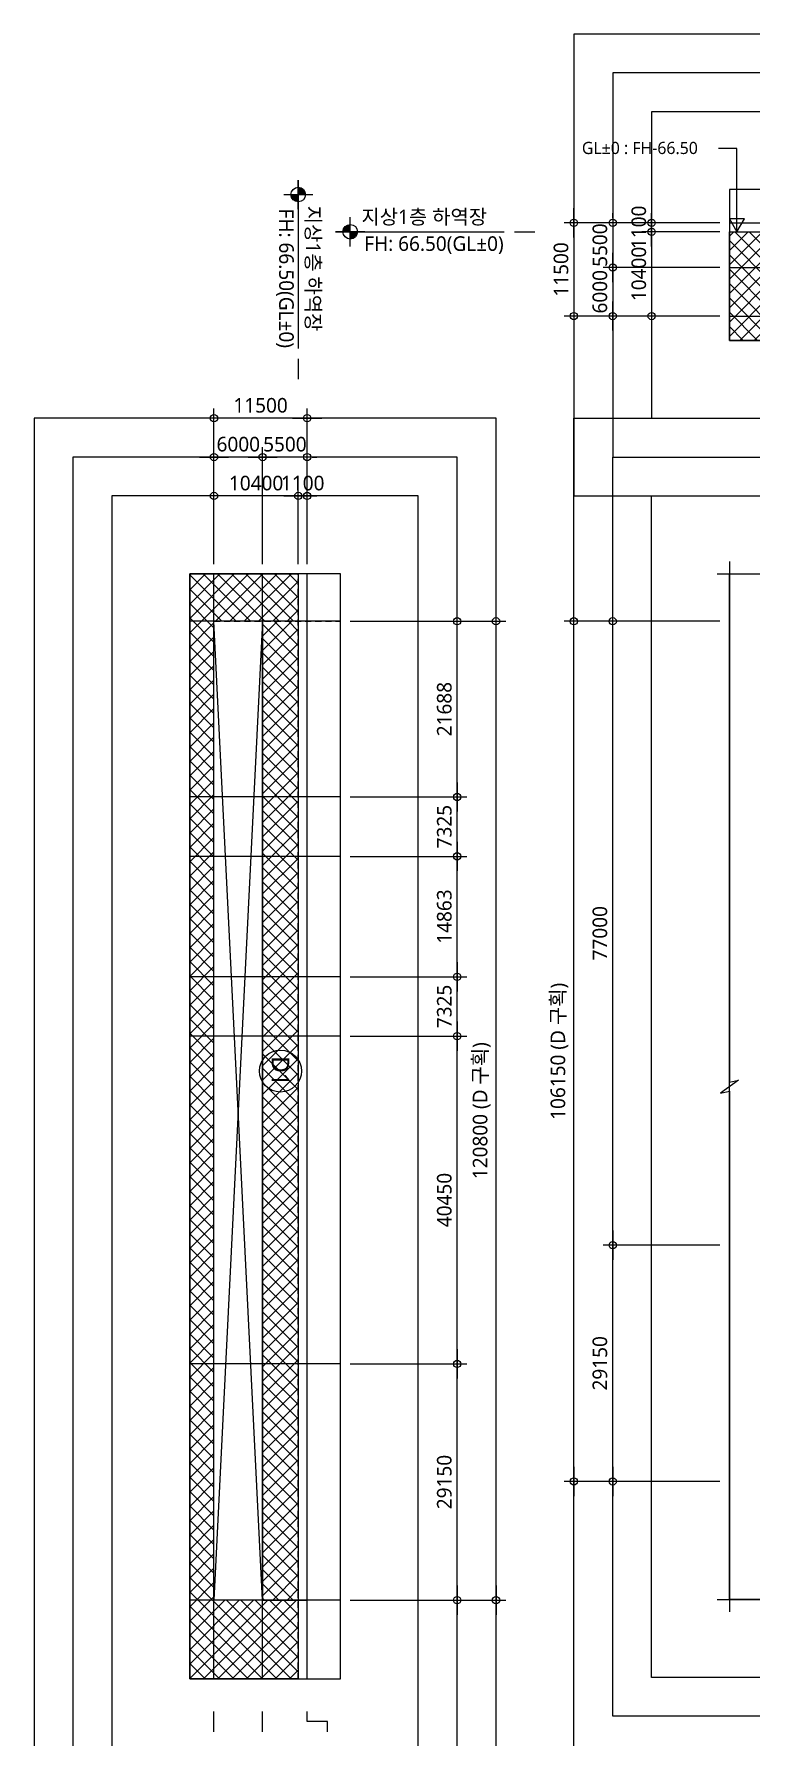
# Model space of a CAD drawing. Header units: millimetres. Extents: x 14000 to 977408, y 8600 to 340156.
# Drawn here: x 511090 to 599543, y 128853 to 339000 of the extents above; entities that cross this region are included whole.
import ezdxf
from ezdxf.enums import TextEntityAlignment as Align

# ---------------------------------------------------------------- set-up
doc = ezdxf.new("R2010")
doc.units = ezdxf.units.MM
doc.header["$LTSCALE"] = 1000
doc.header["$MEASUREMENT"] = 0
doc.header["$PDSIZE"] = -10
doc.linetypes.add('-HID', pattern=[2.5, 1.5, -1])
doc.layers.get('0').update_dxf_attribs({"linetype": 'CONTINUOUS'})
doc.layers.get('Defpoints').update_dxf_attribs({"color": 171, "linetype": 'CONTINUOUS'})
for name, color, linetype in [('AREABOUNDARY', 2, 'CONTINUOUS'), ('cen', 1, 'CONTINUOUS'), ('HAT', 8, 'CONTINUOUS'), ('NDIM', 7, 'CONTINUOUS'), ('SASAC 도면명', 2, 'CONTINUOUS'), ('SYM', 7, 'CONTINUOUS'), ('TEXT(AXIS)', 2, 'CONTINUOUS'), ('TEXT(실명)', 3, 'CONTINUOUS'), ('면적산출도(제외면적)', 3, 'CONTINUOUS')]:
    doc.layers.add(name, color=color, linetype=linetype)
doc.styles.add('CGS', font='cgse', dxfattribs={"bigfont": 'cgs'})
doc.styles.add('나눔바른고딕', font='NanumBarunGothic.ttf')
doc.dimstyles.new('NDIM 1200', dxfattribs={"dimscale": 500, "dimtxt": 3, "dimasz": 1, "dimexe": 2, "dimexo": 2, "dimgap": 1, "dimtad": 1, "dimdec": 0, "dimdsep": 46, "dimtxsty": 'CGS', "dimblk": 'DOT0', "dimcen": 1, "dimdle": 8, "dimclrd": 2, "dimclre": 2, "dimclrt": 2, "dimadec": 0, "dimazin": 0, "dimtfac": 1, "dimtdec": 0, "dimtix": 1, "dimtmove": 2, "dimatfit": 3, "dimldrblk": 'DOT0', "dimfxl": 1, "dimtolj": 1, "dimtzin": 0, "dimlwd": -1, "dimlwe": -1, "dimarcsym": 0})

# ---------------------------------------------------------------- blocks, each defined once
blk = doc.blocks.new('DOT0')
blk.add_line((-3, 0), (3, 0))
at = {"color": 6}
blk.add_circle((0, 0), 0.75, dxfattribs=at)
blk = doc.blocks.new('*D116')
at = {"layer": 'Defpoints', "color": 0, "ltscale": 0.4, "transparency": 16777216}
for p in [(582490, 266537), (596890, 266537), (596890, 189537)]:
    blk.add_point(p, dxfattribs=at)
at = {"layer": 'NDIM', "ltscale": 0.4, "transparency": 16777216}
for p, q in [((595690, 266537), (581290, 266537)), ((582490, 190137), (582490, 265937)), ((595690, 189537), (581290, 189537))]:
    blk.add_line(p, q, dxfattribs=at)
at = {"layer": 'NDIM', "ltscale": 0.4, "transparency": 16777216, "xscale": 600, "yscale": 600, "zscale": 600}
for p, rotation in [((582490, 266537), 90), ((582490, 189537), 270)]:
    blk.add_blockref('DOT0', p, dxfattribs=dict(at, rotation=rotation))
at = {"layer": 'NDIM', "ltscale": 0.4, "transparency": 16777216, "insert": (580913, 228037), "char_height": 1800, "attachment_point": 5, "rotation": 90, "style": '나눔바른고딕'}
blk.add_mtext('\\A1;77000', dxfattribs=at)
blk = doc.blocks.new('*D117')
at = {"layer": 'Defpoints', "color": 0, "ltscale": 0.4, "transparency": 16777216}
for p in [(577690, 266537), (596890, 266537), (596890, 160387)]:
    blk.add_point(p, dxfattribs=at)
at = {"layer": 'NDIM', "ltscale": 0.4, "transparency": 16777216}
for p, q in [((595690, 266537), (576490, 266537)), ((577690, 160987), (577690, 265937)), ((595690, 160387), (576490, 160387))]:
    blk.add_line(p, q, dxfattribs=at)
at = {"layer": 'NDIM', "ltscale": 0.4, "transparency": 16777216, "xscale": 600, "yscale": 600, "zscale": 600}
for p, rotation in [((577690, 266537), 90), ((577690, 160387), 270)]:
    blk.add_blockref('DOT0', p, dxfattribs=dict(at, rotation=rotation))
at = {"layer": 'NDIM', "ltscale": 0.4, "transparency": 16777216, "insert": (575922, 213462), "char_height": 1800, "attachment_point": 5, "rotation": 90, "style": '나눔바른고딕'}
blk.add_mtext('\\A1;106150 (D 구획)', dxfattribs=at)
blk = doc.blocks.new('*D118')
at = {"layer": 'Defpoints', "color": 0, "ltscale": 0.4, "transparency": 16777216}
for p in [(582490, 189537), (596890, 189537), (596890, 160387)]:
    blk.add_point(p, dxfattribs=at)
at = {"layer": 'NDIM', "ltscale": 0.4, "transparency": 16777216}
for p, q in [((595690, 189537), (581290, 189537)), ((582490, 160987), (582490, 188937)), ((595690, 160387), (581290, 160387))]:
    blk.add_line(p, q, dxfattribs=at)
at = {"layer": 'NDIM', "ltscale": 0.4, "transparency": 16777216, "xscale": 600, "yscale": 600, "zscale": 600}
for p, rotation in [((582490, 189537), 90), ((582490, 160387), 270)]:
    blk.add_blockref('DOT0', p, dxfattribs=dict(at, rotation=rotation))
at = {"layer": 'NDIM', "ltscale": 0.4, "transparency": 16777216, "insert": (580911, 174962), "char_height": 1800, "attachment_point": 5, "rotation": 90, "style": '나눔바른고딕'}
blk.add_mtext('\\A1;29150', dxfattribs=at)
blk = doc.blocks.new('*D127')
at = {"layer": 'Defpoints', "color": 0, "ltscale": 0.4, "transparency": 16777216}
for p in [(548890, 266537), (563290, 266537), (548890, 244850)]:
    blk.add_point(p, dxfattribs=at)
at = {"layer": 'NDIM', "ltscale": 0.4, "transparency": 16777216}
for p, q in [((550090, 266537), (564490, 266537)), ((563290, 245450), (563290, 265937)), ((550090, 244850), (564490, 244850))]:
    blk.add_line(p, q, dxfattribs=at)
at = {"layer": 'NDIM', "ltscale": 0.4, "transparency": 16777216, "xscale": 600, "yscale": 600, "zscale": 600}
for p, rotation in [((563290, 266537), 90), ((563290, 244850), 270)]:
    blk.add_blockref('DOT0', p, dxfattribs=dict(at, rotation=rotation))
at = {"layer": 'NDIM', "ltscale": 0.4, "transparency": 16777216, "insert": (561715, 255693), "char_height": 1800, "attachment_point": 5, "rotation": 90, "style": '나눔바른고딕'}
blk.add_mtext('\\A1;21688', dxfattribs=at)
blk = doc.blocks.new('*D128')
at = {"layer": 'Defpoints', "color": 0, "ltscale": 0.4, "transparency": 16777216}
for p in [(548890, 266537), (568090, 266537), (548890, 145737)]:
    blk.add_point(p, dxfattribs=at)
at = {"layer": 'NDIM', "ltscale": 0.4, "transparency": 16777216}
for p, q in [((550090, 266537), (569290, 266537)), ((568090, 146337), (568090, 265937)), ((550090, 145737), (569290, 145737))]:
    blk.add_line(p, q, dxfattribs=at)
at = {"layer": 'NDIM', "ltscale": 0.4, "transparency": 16777216, "xscale": 600, "yscale": 600, "zscale": 600}
for p, rotation in [((568090, 266537), 90), ((568090, 145737), 270)]:
    blk.add_blockref('DOT0', p, dxfattribs=dict(at, rotation=rotation))
at = {"layer": 'NDIM', "ltscale": 0.4, "transparency": 16777216, "insert": (566322, 206137), "char_height": 1800, "attachment_point": 5, "rotation": 90, "style": '나눔바른고딕'}
blk.add_mtext('\\A1;120800 (D 구획)', dxfattribs=at)
blk = doc.blocks.new('*D129')
at = {"layer": 'Defpoints', "color": 0, "ltscale": 0.4, "transparency": 16777216}
for p in [(548890, 215337), (563290, 215337), (548890, 174887)]:
    blk.add_point(p, dxfattribs=at)
at = {"layer": 'NDIM', "ltscale": 0.4, "transparency": 16777216}
for p, q in [((550090, 215337), (564490, 215337)), ((563290, 175487), (563290, 214737)), ((550090, 174887), (564490, 174887))]:
    blk.add_line(p, q, dxfattribs=at)
at = {"layer": 'NDIM', "ltscale": 0.4, "transparency": 16777216, "xscale": 600, "yscale": 600, "zscale": 600}
for p, rotation in [((563290, 215337), 90), ((563290, 174887), 270)]:
    blk.add_blockref('DOT0', p, dxfattribs=dict(at, rotation=rotation))
at = {"layer": 'NDIM', "ltscale": 0.4, "transparency": 16777216, "insert": (561713, 195112), "char_height": 1800, "attachment_point": 5, "rotation": 90, "style": '나눔바른고딕'}
blk.add_mtext('\\A1;40450', dxfattribs=at)
blk = doc.blocks.new('*D133')
at = {"layer": 'Defpoints', "color": 0, "ltscale": 0.4, "transparency": 16777216}
for p in [(533290, 291600), (533290, 272400), (544790, 272400)]:
    blk.add_point(p, dxfattribs=at)
at = {"layer": 'NDIM', "ltscale": 0.4, "transparency": 16777216}
for p, q in [((533290, 273600), (533290, 292800)), ((544790, 273600), (544790, 292800)), ((544190, 291600), (533890, 291600))]:
    blk.add_line(p, q, dxfattribs=at)
at = {"layer": 'NDIM', "ltscale": 0.4, "transparency": 16777216, "xscale": 600, "yscale": 600, "zscale": 600, "rotation": 180}
blk.add_blockref('DOT0', (533290, 291600), dxfattribs=at)
at = {"layer": 'NDIM', "ltscale": 0.4, "transparency": 16777216, "xscale": 600, "yscale": 600, "zscale": 600}
blk.add_blockref('DOT0', (544790, 291600), dxfattribs=at)
at = {"layer": 'NDIM', "ltscale": 0.4, "transparency": 16777216, "insert": (539040, 293177), "char_height": 1800, "attachment_point": 5, "style": '나눔바른고딕'}
blk.add_mtext('\\A1;11500', dxfattribs=at)
blk = doc.blocks.new('*D134')
at = {"layer": 'Defpoints', "color": 0, "ltscale": 0.4, "transparency": 16777216}
for p in [(533290, 282000), (533290, 272400), (543690, 272400)]:
    blk.add_point(p, dxfattribs=at)
at = {"layer": 'NDIM', "ltscale": 0.4, "transparency": 16777216}
for p, q in [((533290, 273600), (533290, 283200)), ((543090, 282000), (533890, 282000)), ((543690, 273600), (543690, 283200))]:
    blk.add_line(p, q, dxfattribs=at)
at = {"layer": 'NDIM', "ltscale": 0.4, "transparency": 16777216, "xscale": 600, "yscale": 600, "zscale": 600, "rotation": 180}
blk.add_blockref('DOT0', (533290, 282000), dxfattribs=at)
at = {"layer": 'NDIM', "ltscale": 0.4, "transparency": 16777216, "xscale": 600, "yscale": 600, "zscale": 600}
blk.add_blockref('DOT0', (543690, 282000), dxfattribs=at)
at = {"layer": 'NDIM', "ltscale": 0.4, "transparency": 16777216, "insert": (538490, 283577), "char_height": 1800, "attachment_point": 5, "style": '나눔바른고딕'}
blk.add_mtext('\\A1;10400', dxfattribs=at)
blk = doc.blocks.new('*D135')
at = {"layer": 'Defpoints', "color": 0, "ltscale": 0.4, "transparency": 16777216}
for p in [(543690, 282000), (543690, 272400), (544790, 272400)]:
    blk.add_point(p, dxfattribs=at)
at = {"layer": 'NDIM', "ltscale": 0.4, "transparency": 16777216}
for p, q in [((543090, 282000), (542490, 282000)), ((543690, 273600), (543690, 283200)), ((544790, 282000), (543690, 282000)), ((544790, 273600), (544790, 283200)), ((545390, 282000), (545990, 282000))]:
    blk.add_line(p, q, dxfattribs=at)
at = {"layer": 'NDIM', "ltscale": 0.4, "transparency": 16777216, "xscale": 600, "yscale": 600, "zscale": 600}
blk.add_blockref('DOT0', (543690, 282000), dxfattribs=at)
at = {"layer": 'NDIM', "ltscale": 0.4, "transparency": 16777216, "xscale": 600, "yscale": 600, "zscale": 600, "rotation": 180}
blk.add_blockref('DOT0', (544790, 282000), dxfattribs=at)
at = {"layer": 'NDIM', "ltscale": 0.4, "transparency": 16777216, "insert": (544240, 283577), "char_height": 1800, "attachment_point": 5, "style": '나눔바른고딕'}
blk.add_mtext('\\A1;1100', dxfattribs=at)
blk = doc.blocks.new('*D136')
at = {"layer": 'Defpoints', "color": 0, "ltscale": 0.4, "transparency": 16777216}
for p in [(539290, 286800), (539290, 272400), (544790, 272400)]:
    blk.add_point(p, dxfattribs=at)
at = {"layer": 'NDIM', "ltscale": 0.4, "transparency": 16777216}
for p, q in [((539290, 273600), (539290, 288000)), ((544790, 273600), (544790, 288000)), ((538690, 286800), (538090, 286800)), ((544790, 286800), (539290, 286800)), ((545390, 286800), (545990, 286800))]:
    blk.add_line(p, q, dxfattribs=at)
at = {"layer": 'NDIM', "ltscale": 0.4, "transparency": 16777216, "xscale": 600, "yscale": 600, "zscale": 600}
blk.add_blockref('DOT0', (539290, 286800), dxfattribs=at)
at = {"layer": 'NDIM', "ltscale": 0.4, "transparency": 16777216, "xscale": 600, "yscale": 600, "zscale": 600, "rotation": 180}
blk.add_blockref('DOT0', (544790, 286800), dxfattribs=at)
at = {"layer": 'NDIM', "ltscale": 0.4, "transparency": 16777216, "insert": (542040, 288377), "char_height": 1800, "attachment_point": 5, "style": '나눔바른고딕'}
blk.add_mtext('\\A1;5500', dxfattribs=at)
blk = doc.blocks.new('*D137')
at = {"layer": 'Defpoints', "color": 0, "ltscale": 0.4, "transparency": 16777216}
for p in [(533290, 286800), (533290, 272400), (539290, 272400)]:
    blk.add_point(p, dxfattribs=at)
at = {"layer": 'NDIM', "ltscale": 0.4, "transparency": 16777216}
for p, q in [((533290, 273600), (533290, 288000)), ((539290, 273600), (539290, 288000)), ((532690, 286800), (532090, 286800)), ((539290, 286800), (533290, 286800)), ((539890, 286800), (540490, 286800))]:
    blk.add_line(p, q, dxfattribs=at)
at = {"layer": 'NDIM', "ltscale": 0.4, "transparency": 16777216, "xscale": 600, "yscale": 600, "zscale": 600}
blk.add_blockref('DOT0', (533290, 286800), dxfattribs=at)
at = {"layer": 'NDIM', "ltscale": 0.4, "transparency": 16777216, "xscale": 600, "yscale": 600, "zscale": 600, "rotation": 180}
blk.add_blockref('DOT0', (539290, 286800), dxfattribs=at)
at = {"layer": 'NDIM', "ltscale": 0.4, "transparency": 16777216, "insert": (536290, 288379), "char_height": 1800, "attachment_point": 5, "style": '나눔바른고딕'}
blk.add_mtext('\\A1;6000', dxfattribs=at)
blk = doc.blocks.new('*D138')
at = {"layer": 'Defpoints', "color": 0, "ltscale": 0.4, "transparency": 16777216}
for p in [(596890, 315700), (577690, 304200), (596890, 304200)]:
    blk.add_point(p, dxfattribs=at)
at = {"layer": 'NDIM', "ltscale": 0.4, "transparency": 16777216}
for p, q in [((595690, 315700), (576490, 315700)), ((577690, 315100), (577690, 304800)), ((595690, 304200), (576490, 304200))]:
    blk.add_line(p, q, dxfattribs=at)
at = {"layer": 'NDIM', "ltscale": 0.4, "transparency": 16777216, "xscale": 600, "yscale": 600, "zscale": 600}
for p, rotation in [((577690, 315700), 90), ((577690, 304200), 270)]:
    blk.add_blockref('DOT0', p, dxfattribs=dict(at, rotation=rotation))
at = {"layer": 'NDIM', "ltscale": 0.4, "transparency": 16777216, "insert": (576113, 309950), "char_height": 1800, "attachment_point": 5, "rotation": 90, "style": '나눔바른고딕'}
blk.add_mtext('\\A1;11500', dxfattribs=at)
blk = doc.blocks.new('*D139')
at = {"layer": 'Defpoints', "color": 0, "ltscale": 0.4, "transparency": 16777216}
for p in [(596890, 314600), (587290, 304200), (596890, 304200)]:
    blk.add_point(p, dxfattribs=at)
at = {"layer": 'NDIM', "ltscale": 0.4, "transparency": 16777216}
for p, q in [((595690, 314600), (586090, 314600)), ((587290, 314000), (587290, 304800)), ((595690, 304200), (586090, 304200))]:
    blk.add_line(p, q, dxfattribs=at)
at = {"layer": 'NDIM', "ltscale": 0.4, "transparency": 16777216, "xscale": 600, "yscale": 600, "zscale": 600}
for p, rotation in [((587290, 314600), 90), ((587290, 304200), 270)]:
    blk.add_blockref('DOT0', p, dxfattribs=dict(at, rotation=rotation))
at = {"layer": 'NDIM', "ltscale": 0.4, "transparency": 16777216, "insert": (585713, 309400), "char_height": 1800, "attachment_point": 5, "rotation": 90, "style": '나눔바른고딕'}
blk.add_mtext('\\A1;10400', dxfattribs=at)
blk = doc.blocks.new('*D140')
at = {"layer": 'Defpoints', "color": 0, "ltscale": 0.4, "transparency": 16777216}
for p in [(596890, 315700), (587290, 314600), (596890, 314600)]:
    blk.add_point(p, dxfattribs=at)
at = {"layer": 'NDIM', "ltscale": 0.4, "transparency": 16777216}
for p, q in [((595690, 315700), (586090, 315700)), ((587290, 316300), (587290, 316900)), ((587290, 315700), (587290, 314600)), ((595690, 314600), (586090, 314600)), ((587290, 314000), (587290, 313400))]:
    blk.add_line(p, q, dxfattribs=at)
at = {"layer": 'NDIM', "ltscale": 0.4, "transparency": 16777216, "xscale": 600, "yscale": 600, "zscale": 600}
for p, rotation in [((587290, 315700), 270), ((587290, 314600), 90)]:
    blk.add_blockref('DOT0', p, dxfattribs=dict(at, rotation=rotation))
at = {"layer": 'NDIM', "ltscale": 0.4, "transparency": 16777216, "insert": (585713, 315150), "char_height": 1800, "attachment_point": 5, "rotation": 90, "style": '나눔바른고딕'}
blk.add_mtext('\\A1;1100', dxfattribs=at)
blk = doc.blocks.new('*D141')
at = {"layer": 'Defpoints', "color": 0, "ltscale": 0.4, "transparency": 16777216}
for p in [(596890, 315700), (582490, 310200), (596890, 310200)]:
    blk.add_point(p, dxfattribs=at)
at = {"layer": 'NDIM', "ltscale": 0.4, "transparency": 16777216}
for p, q in [((595690, 315700), (581290, 315700)), ((582490, 316300), (582490, 316900)), ((582490, 315700), (582490, 310200)), ((595690, 310200), (581290, 310200)), ((582490, 309600), (582490, 309000))]:
    blk.add_line(p, q, dxfattribs=at)
at = {"layer": 'NDIM', "ltscale": 0.4, "transparency": 16777216, "xscale": 600, "yscale": 600, "zscale": 600}
for p, rotation in [((582490, 315700), 270), ((582490, 310200), 90)]:
    blk.add_blockref('DOT0', p, dxfattribs=dict(at, rotation=rotation))
at = {"layer": 'NDIM', "ltscale": 0.4, "transparency": 16777216, "insert": (580913, 312950), "char_height": 1800, "attachment_point": 5, "rotation": 90, "style": '나눔바른고딕'}
blk.add_mtext('\\A1;5500', dxfattribs=at)
blk = doc.blocks.new('*D142')
at = {"layer": 'Defpoints', "color": 0, "ltscale": 0.4, "transparency": 16777216}
for p in [(596890, 310200), (582490, 304200), (596890, 304200)]:
    blk.add_point(p, dxfattribs=at)
at = {"layer": 'NDIM', "ltscale": 0.4, "transparency": 16777216}
for p, q in [((582490, 310800), (582490, 311400)), ((595690, 310200), (581290, 310200)), ((582490, 310200), (582490, 304200)), ((595690, 304200), (581290, 304200)), ((582490, 303600), (582490, 303000))]:
    blk.add_line(p, q, dxfattribs=at)
at = {"layer": 'NDIM', "ltscale": 0.4, "transparency": 16777216, "xscale": 600, "yscale": 600, "zscale": 600}
for p, rotation in [((582490, 310200), 270), ((582490, 304200), 90)]:
    blk.add_blockref('DOT0', p, dxfattribs=dict(at, rotation=rotation))
at = {"layer": 'NDIM', "ltscale": 0.4, "transparency": 16777216, "insert": (580911, 307200), "char_height": 1800, "attachment_point": 5, "rotation": 90, "style": '나눔바른고딕'}
blk.add_mtext('\\A1;6000', dxfattribs=at)
blk = doc.blocks.new('A$C19853FC8')
at = {"layer": 'SYM'}
for p, q in [((1800, 0), (1800, 3600)), ((3600, 1800), (0, 1800))]:
    blk.add_line(p, q, dxfattribs=at)
blk.add_circle((1800, 1800), 900, dxfattribs=at)
for points in [[(900, 1800), (1800, 2700), (914, 1959), (1643, 2686)], [(914, 1959), (1643, 2686), (954, 2112), (1492, 2646)], [(954, 2112), (1492, 2646), (1025, 2260), (1346, 2576)], [(1025, 2260), (1346, 2576), (1109, 2378), (1222, 2491)], [(1800, 900), (2700, 1800), (1959, 914), (2686, 1643)], [(1959, 914), (2686, 1643), (2112, 954), (2646, 1492)], [(2112, 954), (2646, 1492), (2260, 1025), (2576, 1346)], [(2260, 1025), (2576, 1346), (2378, 1109), (2491, 1222)]]:
    blk.add_solid(points, dxfattribs=at)
at = {"layer": 'SYM', "linetype": 'Continuous'}
for points in [[(1800, 2700), (1800, 1800), (900, 1800)], [(2700, 1800), (1800, 900), (1800, 1800)]]:
    blk.add_solid(points, dxfattribs=at)
blk = doc.blocks.new('*D156')
at = {"layer": 'Defpoints', "color": 0, "ltscale": 0.4, "transparency": 16777216}
for p in [(548890, 244850), (563290, 244850), (548890, 237525)]:
    blk.add_point(p, dxfattribs=at)
at = {"layer": 'NDIM', "ltscale": 0.4, "transparency": 16777216}
for p, q in [((550090, 244850), (564490, 244850)), ((563290, 238125), (563290, 244250)), ((550090, 237525), (564490, 237525))]:
    blk.add_line(p, q, dxfattribs=at)
at = {"layer": 'NDIM', "ltscale": 0.4, "transparency": 16777216, "xscale": 600, "yscale": 600, "zscale": 600}
for p, rotation in [((563290, 244850), 90), ((563290, 237525), 270)]:
    blk.add_blockref('DOT0', p, dxfattribs=dict(at, rotation=rotation))
at = {"layer": 'NDIM', "ltscale": 0.4, "transparency": 16777216, "insert": (561715, 241187), "char_height": 1800, "attachment_point": 5, "rotation": 90, "style": '나눔바른고딕'}
blk.add_mtext('\\A1;7325', dxfattribs=at)
blk = doc.blocks.new('*D157')
at = {"layer": 'Defpoints', "color": 0, "ltscale": 0.4, "transparency": 16777216}
for p in [(548890, 237525), (563290, 237525), (548890, 222662)]:
    blk.add_point(p, dxfattribs=at)
at = {"layer": 'NDIM', "ltscale": 0.4, "transparency": 16777216}
for p, q in [((550090, 237525), (564490, 237525)), ((563290, 223262), (563290, 236925)), ((550090, 222662), (564490, 222662))]:
    blk.add_line(p, q, dxfattribs=at)
at = {"layer": 'NDIM', "ltscale": 0.4, "transparency": 16777216, "xscale": 600, "yscale": 600, "zscale": 600}
for p, rotation in [((563290, 237525), 90), ((563290, 222662), 270)]:
    blk.add_blockref('DOT0', p, dxfattribs=dict(at, rotation=rotation))
at = {"layer": 'NDIM', "ltscale": 0.4, "transparency": 16777216, "insert": (561715, 230093), "char_height": 1800, "attachment_point": 5, "rotation": 90, "style": '나눔바른고딕'}
blk.add_mtext('\\A1;14863', dxfattribs=at)
blk = doc.blocks.new('*D158')
at = {"layer": 'Defpoints', "color": 0, "ltscale": 0.4, "transparency": 16777216}
for p in [(548890, 222662), (563290, 222662), (548890, 215337)]:
    blk.add_point(p, dxfattribs=at)
at = {"layer": 'NDIM', "ltscale": 0.4, "transparency": 16777216}
for p, q in [((550090, 222662), (564490, 222662)), ((563290, 215937), (563290, 222062)), ((550090, 215337), (564490, 215337))]:
    blk.add_line(p, q, dxfattribs=at)
at = {"layer": 'NDIM', "ltscale": 0.4, "transparency": 16777216, "xscale": 600, "yscale": 600, "zscale": 600}
for p, rotation in [((563290, 222662), 90), ((563290, 215337), 270)]:
    blk.add_blockref('DOT0', p, dxfattribs=dict(at, rotation=rotation))
at = {"layer": 'NDIM', "ltscale": 0.4, "transparency": 16777216, "insert": (561715, 219000), "char_height": 1800, "attachment_point": 5, "rotation": 90, "style": '나눔바른고딕'}
blk.add_mtext('\\A1;7325', dxfattribs=at)
blk = doc.blocks.new('*D159')
at = {"layer": 'Defpoints', "color": 0, "ltscale": 0.4, "transparency": 16777216}
for p in [(548890, 174887), (563290, 174887), (548890, 145737)]:
    blk.add_point(p, dxfattribs=at)
at = {"layer": 'NDIM', "ltscale": 0.4, "transparency": 16777216}
for p, q in [((550090, 174887), (564490, 174887)), ((563290, 146337), (563290, 174287)), ((550090, 145737), (564490, 145737))]:
    blk.add_line(p, q, dxfattribs=at)
at = {"layer": 'NDIM', "ltscale": 0.4, "transparency": 16777216, "xscale": 600, "yscale": 600, "zscale": 600}
for p, rotation in [((563290, 174887), 90), ((563290, 145737), 270)]:
    blk.add_blockref('DOT0', p, dxfattribs=dict(at, rotation=rotation))
at = {"layer": 'NDIM', "ltscale": 0.4, "transparency": 16777216, "insert": (561711, 160312), "char_height": 1800, "attachment_point": 5, "rotation": 90, "style": '나눔바른고딕'}
blk.add_mtext('\\A1;29150', dxfattribs=at)

msp = doc.modelspace()

# ---------------------------------------------------------------- hatches: boundary and pattern name
at = {"layer": 'HAT', "ltscale": 0.1}
h = msp.add_hatch(dxfattribs=at)
h.set_pattern_fill('ANSI37', color=256, scale=10000)
h.paths.add_polyline_path([(838310, 314600), (832890, 314600), (832890, 304200), (602140, 304200), (602140, 313550), (651790, 313550), (651790, 314600), (596890, 314600), (596890, 301200), (838310, 301200)])
h = msp.add_hatch(dxfattribs=at)
h.set_pattern_fill('ANSI37', color=256, scale=10000)
h.paths.add_polyline_path([(543690, 145737.2), (543690, 136021.8), (530290, 136021.8), (530290, 272400), (543690, 272400), (543690, 266537.2), (533290, 266537.2), (533290, 145737.2)])
h = msp.add_hatch(dxfattribs=at)
h.set_pattern_fill('ANSI37', color=256, scale=10000)
h.set_pattern_definition([(45, (399494, 565076), (-883.8835, 883.8835), []), (135, (399494, 565076), (-883.8835, -883.8835), [])])
h.paths.add_polyline_path([(543690, 266537.2), (539290, 266537.2), (539290, 145737.2), (543690, 145737.2)])

# ---------------------------------------------------------------- linework, layer by layer
for p, q in [((597817.9, 324863.2), (595550.4, 324863.2)), ((597817.9, 314600), (597817.9, 324863.2))]:
    msp.add_line(p, q)
msp.add_lwpolyline([(596890, 316207.1), (597817.9, 314600), (598745.8, 316207.1)], close=True)
at = {"layer": 'AREABOUNDARY', "linetype": '-HID', "ltscale": 0.5}
msp.add_lwpolyline([(548890, 145737.2), (533290, 145737.2), (533290, 266537.2), (548890, 266537.2)], dxfattribs=at)
at = {"layer": 'cen', "ltscale": 5}
for p, q in [((596890, 315700), (838310, 315700)), ((596890, 310200), (838310, 310200)), ((596890, 304200), (838310, 304200)), ((533290, 136021.8), (533290, 272400)), ((539290, 136021.8), (539290, 272400)), ((544790, 136021.8), (544790, 272400)), ((548890, 266537.2), (530290, 266537.2)), ((548890, 244849.7), (530290, 244849.7)), ((548890, 237524.7), (530290, 237524.7)), ((548890, 222662.2), (530290, 222662.2)), ((548890, 215337.2), (530290, 215337.2)), ((548890, 174887.2), (530290, 174887.2)), ((548890, 145737.2), (530290, 145737.2))]:
    msp.add_line(p, q, dxfattribs=at)
at = {"layer": 'Defpoints', "ltscale": 0.1}
for points in [[(857510, 339000), (577690, 339000), (577690, 282000), (857510, 282000)], [(852710, 334200), (582490, 334200), (582490, 286800), (852710, 286800)], [(847910, 329400), (587290, 329400), (587290, 291600), (847910, 291600)], [(838310, 319800), (596890, 319800), (596890, 301200), (838310, 301200)], [(568090, 291600), (511090, 291600), (511090, 116821.8), (568090, 116821.8)], [(577690, 291600), (857510, 291600), (857510, 126597.7), (577690, 126597.7)], [(563290, 286800), (515890, 286800), (515890, 121621.8), (563290, 121621.8)], [(582490, 286800), (852710, 286800), (852710, 131397.7), (582490, 131397.7)], [(558490, 282000), (520690, 282000), (520690, 126421.8), (558490, 126421.8)], [(587290, 282000), (847910, 282000), (847910, 136197.7), (587290, 136197.7)], [(548890, 272400), (530290, 272400), (530290, 136021.8), (548890, 136021.8)], [(838310, 145797.7), (596890, 145797.7), (596890, 272400), (838310, 272400)], [(596890, 272400), (838310, 272400), (838310, 145797.7), (596890, 145797.7)]]:
    msp.add_lwpolyline(points, close=True, dxfattribs=at)
at = {"layer": 'HAT', "ltscale": 0.1}
for p, q in [((539290, 145737.2), (533290, 266537.2)), ((539290, 266537.2), (533290, 145737.2))]:
    msp.add_line(p, q, dxfattribs=at)
for points in [[(596890, 314600), (838310, 314600), (838310, 301200), (596890, 301200)], [(543690, 136021.8), (530290, 136021.8), (530290, 272400), (543690, 272400)]]:
    msp.add_lwpolyline(points, close=True, dxfattribs=at)
at = {"layer": 'SASAC 도면명', "ltscale": 0.1}
msp.add_lwpolyline([(539290, 145737.2), (544790, 145737.2), (544790, 266537.2), (539290, 266537.2)], close=True, dxfattribs=at)
at = {"layer": 'SYM', "ltscale": 1000}
for p, q in [((543690, 320989.5), (543690, 300189.5)), ((548300.6, 314600), (569100.6, 314600)), ((570363.7, 314600), (572890, 314600)), ((543690, 298926.3), (543690, 296400)), ((533290, 129484.9), (533290, 132011.2)), ((539290, 129484.9), (539290, 132011.2)), ((544790, 130748.1), (544790, 132011.2))]:
    msp.add_line(p, q, dxfattribs=at)
at = {"layer": 'SYM', "ltscale": 0.1}
for points in [[(595390, 272400), (717060, 272400), (716790, 273500), (718410, 271300), (718140, 272400), (839810, 272400)], [(596890, 273900), (596890, 209638.8), (597990, 209908.8), (595790, 208288.8), (596890, 208558.8), (596890, 144297.7)], [(595390, 145797.7), (717060, 145797.7), (716790, 146897.7), (718410, 144697.7), (718140, 145797.7), (839810, 145797.7)]]:
    msp.add_lwpolyline(points, dxfattribs=at)
at = {"layer": 'SYM', "ltscale": 1000}
msp.add_lwpolyline([(547290, 129484.9), (547290, 130748.1), (544790, 130748.1)], dxfattribs=at)
at = {"layer": 'SYM', "ltscale": 0.1}
msp.add_circle((541490, 211025.1), 2592, dxfattribs=at)
at = {"layer": '면적산출도(제외면적)', "linetype": '-HID', "ltscale": 0.5}
for p, q in [((596890, 314600), (838310, 314600)), ((543690, 136021.8), (543690, 272400))]:
    msp.add_line(p, q, dxfattribs=at)

# ---------------------------------------------------------------- block references
at = {"ltscale": 1000, "rotation": 270}
msp.add_blockref('A$C19853FC8', (541890.1, 320989.5), dxfattribs=at)
at = {"ltscale": 1000}
msp.add_blockref('A$C19853FC8', (548300.6, 312800), dxfattribs=at)

# ---------------------------------------------------------------- texts
at = {"layer": 'TEXT(AXIS)', "style": '나눔바른고딕'}
for s, p in [('지상1층 하역장', (544634.9, 317808.3)), ('FH: 66.50(GL±0)', (541332, 317466.4))]:
    msp.add_text(s, height=1800, rotation=270, dxfattribs=at).set_placement(p)
for s, p in [('지상1층 하역장', (551481.8, 315544.9)), ('FH: 66.50(GL±0)', (551823.7, 312241.9))]:
    msp.add_text(s, height=1800, dxfattribs=at).set_placement(p)
at = {"layer": 'TEXT(실명)', "style": '나눔바른고딕'}
msp.add_text('GL±0 : FH-66.50', height=1500, dxfattribs=at).set_placement((578683.6, 324944.1), align=Align.MIDDLE_LEFT)
msp.add_text('D1', height=2160, rotation=270, dxfattribs=at).set_placement((541490, 211025.1), align=Align.MIDDLE_CENTER)

# ---------------------------------------------------------------- dimensions: what is measured, and where the dimension line sits
at = {"layer": 'NDIM', "ltscale": 0.4}
for base, p1, p2, picture, middle in [((577690, 304200), (596890, 315700), (596890, 304200), '*D138', (576112.7, 309950)), ((582490, 310200), (596890, 315700), (596890, 310200), '*D141', (580912.7, 312950)), ((587290, 314600), (596890, 315700), (596890, 314600), '*D140', (585712.7, 315150)), ((587290, 304200), (596890, 314600), (596890, 304200), '*D139', (585712.7, 309400)), ((582490, 304200), (596890, 310200), (596890, 304200), '*D142', (580911.4, 307200)), ((563290.0483997, 266537.1779185), (548890.0483998, 244849.6779185), (548890.0483997, 266537.1779185), '*D127', (561715.1524219, 255693.4279185)), ((582490, 266537.2), (596890, 189537.2), (596890, 266537.2), '*D116', (580912.7, 228037.2)), ((563290, 244849.7), (548890, 237524.7), (548890, 244849.7), '*D156', (561715.2, 241187.2)), ((563290.0483997, 237524.6779185), (548890.0483998, 222662.1779185), (548890.0483997, 237524.6779185), '*D157', (561715.1524219, 230093.4279185)), ((563290, 222662.2), (548890, 215337.2), (548890, 222662.2), '*D158', (561715.2, 218999.7)), ((563290, 215337.2), (548890, 174887.2), (548890, 215337.2), '*D129', (561712.7, 195112.2)), ((582490, 189537.2), (596890, 160387.2), (596890, 189537.2), '*D118', (580911.4, 174962.2)), ((563290, 174887.2), (548890, 145737.2), (548890, 174887.2), '*D159', (561711.4, 160312.2))]:
    dim = msp.add_linear_dim(base=base, p1=p1, p2=p2, angle=90, dimstyle='NDIM 1200', override={"dimscale": 600, "dimtxsty": '나눔바른고딕', "dimclrd": 256, "dimclre": 256, "dimclrt": 256}, dxfattribs=at)
    dim.commit()
    dim.dimension.update_dxf_attribs({"geometry": picture, "text_midpoint": middle})
for base, p1, p2, picture, middle in [((533290, 291600), (544790, 272400), (533290, 272400), '*D133', (539040, 293177.4)), ((533290, 286800), (539290, 272400), (533290, 272400), '*D137', (536290, 288378.6)), ((539290, 286800), (544790, 272400), (539290, 272400), '*D136', (542040, 288377.4)), ((533290, 282000), (543690, 272400), (533290, 272400), '*D134', (538490, 283577.4)), ((543690, 282000), (544790, 272400), (543690, 272400), '*D135', (544240, 283577.4))]:
    dim = msp.add_linear_dim(base=base, p1=p1, p2=p2, dimstyle='NDIM 1200', override={"dimscale": 600, "dimtxsty": '나눔바른고딕', "dimclrd": 256, "dimclre": 256, "dimclrt": 256}, dxfattribs=at)
    dim.commit()
    dim.dimension.update_dxf_attribs({"geometry": picture, "text_midpoint": middle})
for base, p1, p2, picture, middle in [((568090, 266537.2), (548890, 145737.2), (548890, 266537.2), '*D128', (566321.7, 206137.2)), ((577690, 266537.2), (596890, 160387.2), (596890, 266537.2), '*D117', (575921.7, 213462.2))]:
    dim = msp.add_linear_dim(base=base, p1=p1, p2=p2, angle=90, text='<> (D 구획)', dimstyle='NDIM 1200', override={"dimscale": 600, "dimtxsty": '나눔바른고딕', "dimclrd": 256, "dimclre": 256, "dimclrt": 256}, dxfattribs=at)
    dim.commit()
    dim.dimension.update_dxf_attribs({"geometry": picture, "text_midpoint": middle})

doc.saveas('drawing.dxf')
